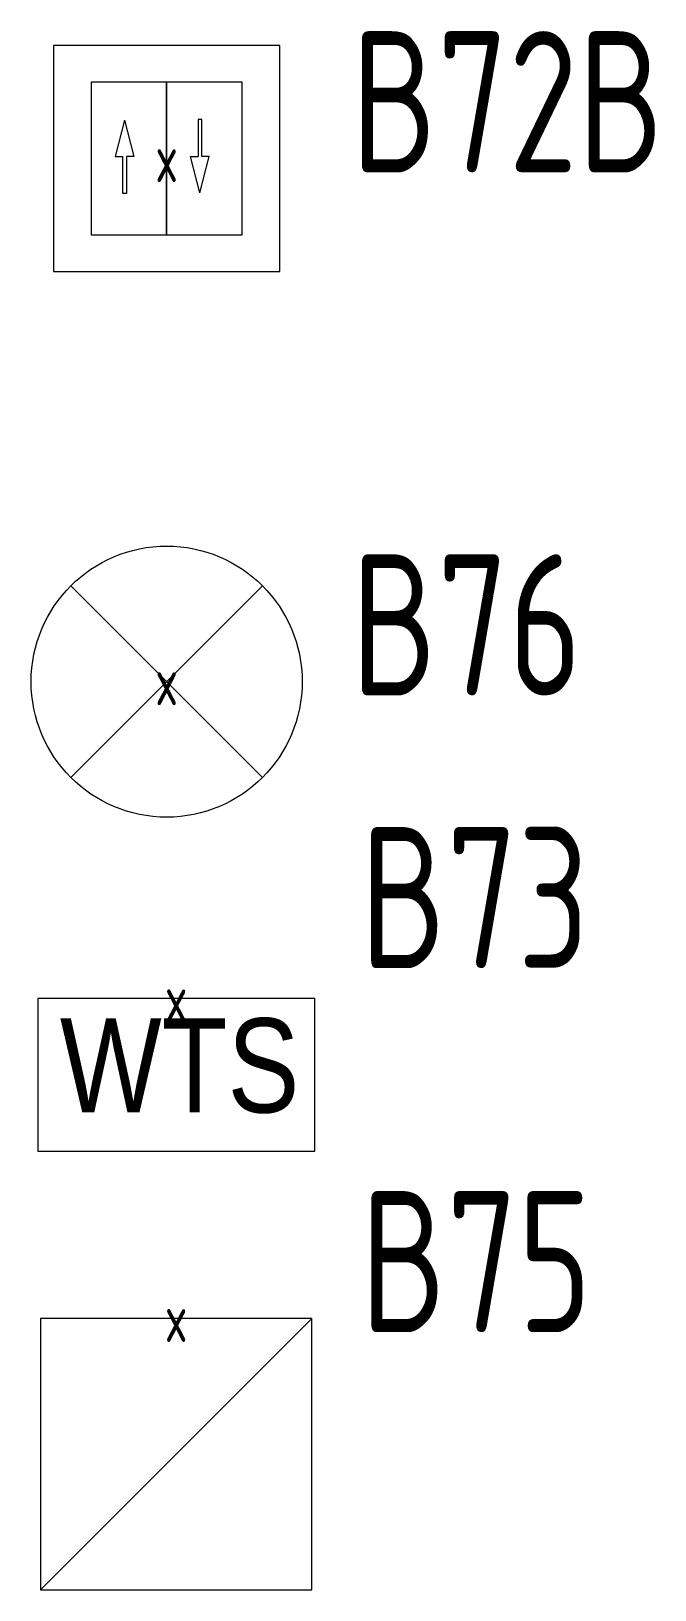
# Model space of a CAD drawing. Header units: metres. Extents: x -162 to 83385, y -62392 to -1971.
# Drawn here: x 8369 to 9032, y -25711 to -24055 of the extents above; entities that cross this region are included whole.
import ezdxf
from ezdxf.enums import TextEntityAlignment as Align

# ---------------------------------------------------------------- set-up
doc = ezdxf.new("R2010")
doc.units = ezdxf.units.M
doc.header["$LTSCALE"] = 0.5
for name, color, linetype, lineweight in [('ELIN_Attribut_01_Produkt_ID', 7, 'Continuous', 0), ('ELIN_Attribut_02_Stromkreis', 7, 'Continuous', 0), ('ELIN_Attribut_03_Verteilerbereich', 7, 'Continuous', 0), ('ELIN_Attribut_04_Montagehoehe', 7, 'Continuous', 0), ('ELIN_Attribut_05_Montageart', 7, 'Continuous', 0), ('ELIN_Attribut_06_Tuernummer', 7, 'Continuous', 0), ('ELIN_Attribut_07_Bemerkung', 7, 'Continuous', 0), ('ELIN_Attribut_08_Adresse', 7, 'Continuous', 0), ('ELIN_Attribut_10_AKZ1', 7, 'Continuous', 0), ('ELIN_Attribut_11_AKZ2', 7, 'Continuous', 0), ('ELIN_Attribut_12_Sonstiges1', 7, 'Continuous', 0), ('ELIN_Attribut_13_Sonstiges2', 7, 'Continuous', 0), ('ELIN_Attribut_14_Bauteil', 7, 'Continuous', 0), ('ELIN_Attribut_15_Ebene', 7, 'Continuous', 0), ('ELIN_Attribut_16_Raumnummer', 7, 'Continuous', 0), ('ELIN_Attribut_17_Raumname', 7, 'Continuous', 0), ('ELIN_Attribut_18_Montageabschnitt', 7, 'Continuous', 0), ('ELIN_Attribut_Basispunkt', 2, 'Continuous', 0), ('ELIN_Attribute_GEMOS', 11, 'Continuous', 0), ('ELIN_RWA_DE_Brandmelder', 30, 'Continuous', 0), ('ELIN_RWA_DE_WTS', 30, 'Continuous', 0), ('ELIN_RWA_WA_Lueftungsschalter', 30, 'Continuous', 0)]:
    doc.layers.add(name, color=color, linetype=linetype, lineweight=lineweight)
doc.layers.get('0').off()
doc.styles.add('ARIAL_S', font='ARIALN.TTF')
doc.styles.add('ELIN_Attribute', font='isocp.shx', dxfattribs={"width": 0.8})

# ---------------------------------------------------------------- blocks, each defined once
blk = doc.blocks.new('ELIN_RWA_LUEFTUNGSSCHALTER')
at = {"color": 0}
for p, q in [((120.1, 120.1), (-120.1, 120.1)), ((-120.1, 120.1), (-120.1, -120.1)), ((120.1, -120.1), (120.1, 120.1)), ((-120.1, -120.1), (120.1, -120.1))]:
    blk.add_line(p, q, dxfattribs=at)
blk.add_line((0, 81.5), (0, -81.5))
for points in [[(0, 81.5), (0, -81.5), (-80, -81.5), (-80, 81.5)], [(80, 81.5), (80, -81.5), (0, -81.5), (0, 81.5)]]:
    blk.add_lwpolyline(points, close=True)
for points in [[(-44.7, 40.8), (-54.7, 2.2), (-46.7, 2.2)], [(-44.7, 40.8), (-34.8, 2.2), (-42.7, 2.2)], [(35.3, 41.5), (33.3, 41.5), (33.3, 2.2)], [(37.3, 2.2), (37.3, 41.5), (35.3, 41.5)], [(-44.7, -37), (-46.7, -37), (-46.7, 2.2)], [(-42.7, 2.2), (-42.7, -37), (-44.7, -37)], [(35.3, -36.3), (25.3, 2.2), (33.3, 2.2)], [(35.3, -36.3), (45.2, 2.2), (37.3, 2.2)]]:
    blk.add_lwpolyline(points)
at = {"layer": 'ELIN_Attribut_01_Produkt_ID', "style": 'ELIN_Attribute', "width": 0.8, "flags": 8}
blk.add_attdef('01_PRODUKT_ID', (195.8, -14.6, 0), '', height=150, dxfattribs=at)
at = {"layer": 'ELIN_Attribut_02_Stromkreis', "style": 'ELIN_Attribute', "width": 0.8, "flags": 8}
blk.add_attdef('02_STROMKREIS', (195.8, 185.4, 0), '', height=150, dxfattribs=at)
at = {"layer": 'ELIN_Attribut_03_Verteilerbereich', "style": 'ELIN_Attribute', "width": 0.8, "flags": 8}
blk.add_attdef('03_VERTEILERBEREICH', (195.8, -404.4, 0), '', height=125, dxfattribs=at)
at = {"layer": 'ELIN_Attribut_04_Montagehoehe', "style": 'ELIN_Attribute', "width": 0.8, "flags": 8}
blk.add_attdef('04_MONTAGEHOEHE', text='', height=125, dxfattribs=at).set_placement((-209.7, -14.6, 0), align=Align.RIGHT)
at = {"layer": 'ELIN_Attribut_05_Montageart', "style": 'ELIN_Attribute', "width": 0.8, "flags": 8}
blk.add_attdef('05_MONTAGEART', (195.8, -204.4, 0), '', height=125, dxfattribs=at)
at = {"layer": 'ELIN_Attribut_06_Tuernummer', "style": 'ELIN_Attribute', "width": 0.8, "flags": 8}
blk.add_attdef('06_TUERNUMMER', text='', height=125, dxfattribs=at).set_placement((-209.7, -214.6, 0), align=Align.RIGHT)
at = {"layer": 'ELIN_Attribut_07_Bemerkung', "style": 'ELIN_Attribute', "width": 0.8, "flags": 8}
blk.add_attdef('07_BEMERKUNG', (198.4, -844.5, 0), '', height=125, dxfattribs=at)
at = {"layer": 'ELIN_Attribut_08_Adresse', "style": 'ELIN_Attribute', "width": 0.8, "flags": 8}
blk.add_attdef('08_ADRESSE', (198.4, -1100.6, 0), '', height=125, dxfattribs=at)
at = {"layer": 'ELIN_Attribut_10_AKZ1', "style": 'ELIN_Attribute', "width": 0.8, "flags": 8}
blk.add_attdef('10_AKZ1', (195.8, -1466.6, 0), '', height=125, dxfattribs=at)
at = {"layer": 'ELIN_Attribut_11_AKZ2', "style": 'ELIN_Attribute', "width": 0.8, "flags": 8}
blk.add_attdef('11_AKZ2', (195.8, -1622.9, 0), '', height=125, dxfattribs=at)
at = {"layer": 'ELIN_Attribut_12_Sonstiges1', "style": 'ELIN_Attribute', "width": 0.8, "flags": 8}
blk.add_attdef('12_SONSTIGES1', (198.4, -2000.7, 0), '', height=125, dxfattribs=at)
at = {"layer": 'ELIN_Attribut_13_Sonstiges2', "style": 'ELIN_Attribute', "width": 0.8, "flags": 8}
blk.add_attdef('13_SONSTIGES2', (198.4, -2151.6, 0), '', height=125, dxfattribs=at)
at = {"layer": 'ELIN_Attribut_14_Bauteil', "style": 'ELIN_Attribute', "width": 0.8, "flags": 8}
blk.add_attdef('14_BAUTEIL', (198.4, -2971.1, 0), '', height=125, dxfattribs=at)
at = {"layer": 'ELIN_Attribut_15_Ebene', "style": 'ELIN_Attribute', "width": 0.8, "flags": 8}
blk.add_attdef('15_EBENE', (198.4, -3118.3, 0), '', height=125, dxfattribs=at)
at = {"layer": 'ELIN_Attribut_16_Raumnummer', "style": 'ELIN_Attribute', "width": 0.8, "flags": 8}
blk.add_attdef('16_RAUMNUMMER', (198.4, -3312.6, 0), '', height=125, dxfattribs=at)
at = {"layer": 'ELIN_Attribut_17_Raumname', "style": 'ELIN_Attribute', "width": 0.8, "flags": 8}
blk.add_attdef('17_RAUMNAME', (198.4, -3469.1, 0), '', height=125, dxfattribs=at)
at = {"layer": 'ELIN_Attribut_18_Montageabschnitt', "style": 'ELIN_Attribute', "width": 0.8, "flags": 8}
blk.add_attdef('18_MONTAGEABSCHNITT', (198.4, -3670.1, 0), '', height=125, dxfattribs=at)
at = {"layer": 'ELIN_Attribut_Basispunkt', "style": 'ELIN_Attribute', "width": 0.8, "flags": 8}
blk.add_attdef('Basispunkt', text='', height=50, dxfattribs=at).set_placement((0, 0), align=Align.MIDDLE)
at = {"layer": 'ELIN_Attribute_GEMOS', "style": 'ELIN_Attribute', "width": 0.6, "flags": 8}
for tag, p in [('G01_PRO02ID', (1620.5, 183.6)), ('G02_BEZEICHNUNG', (1620.5, -14.6, 0)), ('G03_DESCRIPTION', (1620.5, -204.4, 0)), ('G04_GEMOS-SYMBOL', (1623.8, -404.4, 0)), ('G05_GEMOS-TYP', (1623.8, -604.4, 0)), ('G06_ORTSKENNUNG', (1620.5, -804.4, 0)), ('G07_FREI1', (1620.5, -1004.4, 0)), ('G08_FREI2', (1620.5, -1204.4, 0))]:
    blk.add_attdef(tag, p, '', height=125, dxfattribs=at)
at = {"layer": 'ELIN_Attribute_GEMOS', "style": 'ELIN_Attribute', "width": 0.6}
blk.add_attdef('G08_FREI1', (1620.5, -1004.4, 0), '', height=125, dxfattribs=at)
blk = doc.blocks.new('ELIN_RWA_OPTISCHER_RAUCHMELDER')
at = {"color": 0}
for p, q in [((-101.8, 101.8), (101.8, -101.8)), ((-101.8, -101.8), (101.8, 101.8))]:
    blk.add_line(p, q, dxfattribs=at)
blk.add_circle((0, 0), 144, dxfattribs=at)
at = {"layer": 'ELIN_Attribut_01_Produkt_ID', "style": 'ELIN_Attribute', "width": 0.8, "flags": 8}
blk.add_attdef('01_PRODUKT_ID', (195.8, -14.6, 0), '', height=150, dxfattribs=at)
at = {"layer": 'ELIN_Attribut_02_Stromkreis', "style": 'ELIN_Attribute', "width": 0.8, "flags": 8}
blk.add_attdef('02_STROMKREIS', (195.8, 185.4, 0), '', height=150, dxfattribs=at)
at = {"layer": 'ELIN_Attribut_03_Verteilerbereich', "style": 'ELIN_Attribute', "width": 0.8, "flags": 8}
blk.add_attdef('03_VERTEILERBEREICH', (195.8, -404.4, 0), '', height=125, dxfattribs=at)
at = {"layer": 'ELIN_Attribut_04_Montagehoehe', "style": 'ELIN_Attribute', "width": 0.8, "flags": 8}
blk.add_attdef('04_MONTAGEHOEHE', text='', height=125, dxfattribs=at).set_placement((-209.7, -14.6, 0), align=Align.RIGHT)
at = {"layer": 'ELIN_Attribut_05_Montageart', "style": 'ELIN_Attribute', "width": 0.8, "flags": 8}
blk.add_attdef('05_MONTAGEART', (195.8, -204.4, 0), '', height=125, dxfattribs=at)
at = {"layer": 'ELIN_Attribut_06_Tuernummer', "style": 'ELIN_Attribute', "width": 0.8, "flags": 8}
blk.add_attdef('06_TUERNUMMER', text='', height=125, dxfattribs=at).set_placement((-209.7, -214.6, 0), align=Align.RIGHT)
at = {"layer": 'ELIN_Attribut_07_Bemerkung', "style": 'ELIN_Attribute', "width": 0.8, "flags": 8}
blk.add_attdef('07_BEMERKUNG', (198.4, -844.5, 0), '', height=125, dxfattribs=at)
at = {"layer": 'ELIN_Attribut_08_Adresse', "style": 'ELIN_Attribute', "width": 0.8, "flags": 8}
blk.add_attdef('08_ADRESSE', (198.4, -1100.6, 0), '', height=125, dxfattribs=at)
at = {"layer": 'ELIN_Attribut_10_AKZ1', "style": 'ELIN_Attribute', "width": 0.8, "flags": 8}
blk.add_attdef('10_AKZ1', (195.8, -1466.6, 0), '', height=125, dxfattribs=at)
at = {"layer": 'ELIN_Attribut_11_AKZ2', "style": 'ELIN_Attribute', "width": 0.8, "flags": 8}
blk.add_attdef('11_AKZ2', (195.8, -1622.9, 0), '', height=125, dxfattribs=at)
at = {"layer": 'ELIN_Attribut_12_Sonstiges1', "style": 'ELIN_Attribute', "width": 0.8, "flags": 8}
blk.add_attdef('12_SONSTIGES1', (198.4, -2000.7, 0), '', height=125, dxfattribs=at)
at = {"layer": 'ELIN_Attribut_13_Sonstiges2', "style": 'ELIN_Attribute', "width": 0.8, "flags": 8}
blk.add_attdef('13_SONSTIGES2', (198.4, -2151.6, 0), '', height=125, dxfattribs=at)
at = {"layer": 'ELIN_Attribut_14_Bauteil', "style": 'ELIN_Attribute', "width": 0.8, "flags": 8}
blk.add_attdef('14_BAUTEIL', (198.4, -2971.1, 0), '', height=125, dxfattribs=at)
at = {"layer": 'ELIN_Attribut_15_Ebene', "style": 'ELIN_Attribute', "width": 0.8, "flags": 8}
blk.add_attdef('15_EBENE', (198.4, -3118.3, 0), '', height=125, dxfattribs=at)
at = {"layer": 'ELIN_Attribut_16_Raumnummer', "style": 'ELIN_Attribute', "width": 0.8, "flags": 8}
blk.add_attdef('16_RAUMNUMMER', (198.4, -3312.6, 0), '', height=125, dxfattribs=at)
at = {"layer": 'ELIN_Attribut_17_Raumname', "style": 'ELIN_Attribute', "width": 0.8, "flags": 8}
blk.add_attdef('17_RAUMNAME', (198.4, -3469.1, 0), '', height=125, dxfattribs=at)
at = {"layer": 'ELIN_Attribut_18_Montageabschnitt', "style": 'ELIN_Attribute', "width": 0.8, "flags": 8}
blk.add_attdef('18_MONTAGEABSCHNITT', (198.4, -3670.1, 0), '', height=125, dxfattribs=at)
at = {"layer": 'ELIN_Attribut_Basispunkt', "style": 'ELIN_Attribute', "width": 0.8, "flags": 8}
blk.add_attdef('Basispunkt', text='', height=50, dxfattribs=at).set_placement((0, 0), align=Align.MIDDLE)
at = {"layer": 'ELIN_Attribute_GEMOS', "style": 'ELIN_Attribute', "width": 0.6, "flags": 8}
for tag, p in [('G01_PRO02ID', (1620.5, 183.6)), ('G02_BEZEICHNUNG', (1620.5, -14.6, 0)), ('G03_DESCRIPTION', (1620.5, -204.4, 0)), ('G04_GEMOS-SYMBOL', (1623.8, -404.4, 0)), ('G05_GEMOS-TYP', (1623.8, -604.4, 0)), ('G06_ORTSKENNUNG', (1620.5, -804.4, 0)), ('G07_FREI1', (1620.5, -1004.4, 0)), ('G08_FREI2', (1620.5, -1204.4, 0))]:
    blk.add_attdef(tag, p, '', height=125, dxfattribs=at)
at = {"layer": 'ELIN_Attribute_GEMOS', "style": 'ELIN_Attribute', "width": 0.6}
blk.add_attdef('G08_FREI1', (1620.5, -1004.4, 0), '', height=125, dxfattribs=at)
blk = doc.blocks.new('ELIN_RWA_WETTERSTATION')
blk.add_lwpolyline([(-180.5, -47), (-180.5, -208.9), (113.8, -208.9), (113.8, -47)], close=True)
at = {"lineweight": 0, "style": 'ARIAL_S'}
blk.add_text('WTS', height=100, dxfattribs=at).set_placement((-156.9, -167.9))
at = {"layer": 'ELIN_Attribut_01_Produkt_ID', "style": 'ELIN_Attribute', "width": 0.8, "flags": 8}
blk.add_attdef('01_PRODUKT_ID', (195.8, -14.6, 0), '', height=150, dxfattribs=at)
at = {"layer": 'ELIN_Attribut_02_Stromkreis', "style": 'ELIN_Attribute', "width": 0.8, "flags": 8}
blk.add_attdef('02_STROMKREIS', (195.8, 185.4, 0), '', height=150, dxfattribs=at)
at = {"layer": 'ELIN_Attribut_03_Verteilerbereich', "style": 'ELIN_Attribute', "width": 0.8, "flags": 8}
blk.add_attdef('03_VERTEILERBEREICH', (195.8, -404.4, 0), '', height=125, dxfattribs=at)
at = {"layer": 'ELIN_Attribut_04_Montagehoehe', "style": 'ELIN_Attribute', "width": 0.8, "flags": 8}
blk.add_attdef('04_MONTAGEHOEHE', text='', height=125, dxfattribs=at).set_placement((-209.7, -14.6, 0), align=Align.RIGHT)
at = {"layer": 'ELIN_Attribut_05_Montageart', "style": 'ELIN_Attribute', "width": 0.8, "flags": 8}
blk.add_attdef('05_MONTAGEART', (195.8, -204.4, 0), '', height=125, dxfattribs=at)
at = {"layer": 'ELIN_Attribut_06_Tuernummer', "style": 'ELIN_Attribute', "width": 0.8, "flags": 8}
blk.add_attdef('06_TUERNUMMER', text='', height=125, dxfattribs=at).set_placement((-209.7, -214.6, 0), align=Align.RIGHT)
at = {"layer": 'ELIN_Attribut_07_Bemerkung', "style": 'ELIN_Attribute', "width": 0.8, "flags": 8}
blk.add_attdef('07_BEMERKUNG', (198.4, -844.5, 0), '', height=125, dxfattribs=at)
at = {"layer": 'ELIN_Attribut_08_Adresse', "style": 'ELIN_Attribute', "width": 0.8, "flags": 8}
blk.add_attdef('08_ADRESSE', (198.4, -1100.6, 0), '', height=125, dxfattribs=at)
at = {"layer": 'ELIN_Attribut_10_AKZ1', "style": 'ELIN_Attribute', "width": 0.8, "flags": 8}
blk.add_attdef('10_AKZ1', (195.8, -1466.6, 0), '', height=125, dxfattribs=at)
at = {"layer": 'ELIN_Attribut_11_AKZ2', "style": 'ELIN_Attribute', "width": 0.8, "flags": 8}
blk.add_attdef('11_AKZ2', (195.8, -1622.9, 0), '', height=125, dxfattribs=at)
at = {"layer": 'ELIN_Attribut_12_Sonstiges1', "style": 'ELIN_Attribute', "width": 0.8, "flags": 8}
blk.add_attdef('12_SONSTIGES1', (198.4, -2000.7, 0), '', height=125, dxfattribs=at)
at = {"layer": 'ELIN_Attribut_13_Sonstiges2', "style": 'ELIN_Attribute', "width": 0.8, "flags": 8}
blk.add_attdef('13_SONSTIGES2', (198.4, -2151.6, 0), '', height=125, dxfattribs=at)
at = {"layer": 'ELIN_Attribut_14_Bauteil', "style": 'ELIN_Attribute', "width": 0.8, "flags": 8}
blk.add_attdef('14_BAUTEIL', (198.4, -2971.1, 0), '', height=125, dxfattribs=at)
at = {"layer": 'ELIN_Attribut_15_Ebene', "style": 'ELIN_Attribute', "width": 0.8, "flags": 8}
blk.add_attdef('15_EBENE', (198.4, -3118.3, 0), '', height=125, dxfattribs=at)
at = {"layer": 'ELIN_Attribut_16_Raumnummer', "style": 'ELIN_Attribute', "width": 0.8, "flags": 8}
blk.add_attdef('16_RAUMNUMMER', (198.4, -3312.6, 0), '', height=125, dxfattribs=at)
at = {"layer": 'ELIN_Attribut_17_Raumname', "style": 'ELIN_Attribute', "width": 0.8, "flags": 8}
blk.add_attdef('17_RAUMNAME', (198.4, -3469.1, 0), '', height=125, dxfattribs=at)
at = {"layer": 'ELIN_Attribut_18_Montageabschnitt', "style": 'ELIN_Attribute', "width": 0.8, "flags": 8}
blk.add_attdef('18_MONTAGEABSCHNITT', (198.4, -3670.1, 0), '', height=125, dxfattribs=at)
at = {"layer": 'ELIN_Attribut_Basispunkt', "style": 'ELIN_Attribute', "width": 0.8, "flags": 8}
blk.add_attdef('Basispunkt', text='', height=50, dxfattribs=at).set_placement((0, 0), align=Align.MIDDLE)
at = {"layer": 'ELIN_Attribute_GEMOS', "style": 'ELIN_Attribute', "width": 0.6, "flags": 8}
for tag, p in [('G01_PRO02ID', (1620.5, 183.6)), ('G02_BEZEICHNUNG', (1620.5, -14.6, 0)), ('G03_DESCRIPTION', (1620.5, -204.4, 0)), ('G04_GEMOS-SYMBOL', (1623.8, -404.4, 0)), ('G05_GEMOS-TYP', (1623.8, -604.4, 0)), ('G06_ORTSKENNUNG', (1620.5, -804.4, 0)), ('G07_FREI1', (1620.5, -1004.4, 0)), ('G08_FREI2', (1620.5, -1204.4, 0))]:
    blk.add_attdef(tag, p, '', height=125, dxfattribs=at)
at = {"layer": 'ELIN_Attribute_GEMOS', "style": 'ELIN_Attribute', "width": 0.6}
blk.add_attdef('G08_FREI1', (1620.5, -1004.4, 0), '', height=125, dxfattribs=at)
blk = doc.blocks.new('ELIN_RWA_AZD')
for p, q in [((-144.2, -288.4), (144.2, 0)), ((144.2, 0), (-144.2, 0)), ((-144.2, 0), (-144.2, -288.4)), ((144.2, -288.4), (144.2, 0)), ((-144.2, -288.4), (144.2, -288.4))]:
    blk.add_line(p, q)
at = {"layer": 'ELIN_Attribut_01_Produkt_ID', "style": 'ELIN_Attribute', "width": 0.8}
blk.add_attdef('01_PRODUKT_ID', (195.8, -14.6, 0), '', height=150, dxfattribs=at)
at = {"layer": 'ELIN_Attribut_02_Stromkreis', "style": 'ELIN_Attribute', "width": 0.8}
blk.add_attdef('02_STROMKREIS', (195.8, 185.4, 0), '', height=150, dxfattribs=at)
at = {"layer": 'ELIN_Attribut_03_Verteilerbereich', "style": 'ELIN_Attribute', "width": 0.8}
blk.add_attdef('03_VERTEILERBEREICH', (195.8, -404.4, 0), '', height=125, dxfattribs=at)
at = {"layer": 'ELIN_Attribut_04_Montagehoehe', "style": 'ELIN_Attribute', "width": 0.8}
blk.add_attdef('04_MONTAGEHOEHE', text='', height=125, dxfattribs=at).set_placement((0, 0, 0), align=Align.RIGHT)
at = {"layer": 'ELIN_Attribut_05_Montageart', "style": 'ELIN_Attribute', "width": 0.8}
blk.add_attdef('05_MONTAGEART', (195.8, -204.4, 0), '', height=125, dxfattribs=at)
at = {"layer": 'ELIN_Attribut_06_Tuernummer', "style": 'ELIN_Attribute', "width": 0.8}
blk.add_attdef('06_TUERNUMMER', text='', height=125, dxfattribs=at).set_placement((0, 0, 0), align=Align.RIGHT)
at = {"layer": 'ELIN_Attribut_07_Bemerkung', "style": 'ELIN_Attribute', "width": 0.8}
blk.add_attdef('07_BEMERKUNG', (198.4, -844.5, 0), '', height=125, dxfattribs=at)
at = {"layer": 'ELIN_Attribut_08_Adresse', "style": 'ELIN_Attribute', "width": 0.8}
blk.add_attdef('08_ADRESSE', (198.4, -1100.6, 0), '', height=125, dxfattribs=at)
at = {"layer": 'ELIN_Attribut_10_AKZ1', "style": 'ELIN_Attribute', "width": 0.8}
blk.add_attdef('10_AKZ1', (195.8, -1466.6, 0), '', height=125, dxfattribs=at)
at = {"layer": 'ELIN_Attribut_11_AKZ2', "style": 'ELIN_Attribute', "width": 0.8}
blk.add_attdef('11_AKZ2', (195.8, -1622.9, 0), '', height=125, dxfattribs=at)
at = {"layer": 'ELIN_Attribut_12_Sonstiges1', "style": 'ELIN_Attribute', "width": 0.8}
blk.add_attdef('12_SONSTIGES1', (198.4, -2000.7, 0), '', height=125, dxfattribs=at)
at = {"layer": 'ELIN_Attribut_13_Sonstiges2', "style": 'ELIN_Attribute', "width": 0.8}
blk.add_attdef('13_SONSTIGES2', (198.4, -2151.6, 0), '', height=125, dxfattribs=at)
at = {"layer": 'ELIN_Attribut_14_Bauteil', "style": 'ELIN_Attribute', "width": 0.8}
blk.add_attdef('14_BAUTEIL', (198.4, -2971.1, 0), '', height=125, dxfattribs=at)
at = {"layer": 'ELIN_Attribut_15_Ebene', "style": 'ELIN_Attribute', "width": 0.8}
blk.add_attdef('15_EBENE', (198.4, -3118.3, 0), '', height=125, dxfattribs=at)
at = {"layer": 'ELIN_Attribut_16_Raumnummer', "style": 'ELIN_Attribute', "width": 0.8}
blk.add_attdef('16_RAUMNUMMER', (198.4, -3312.6, 0), '', height=125, dxfattribs=at)
at = {"layer": 'ELIN_Attribut_17_Raumname', "style": 'ELIN_Attribute', "width": 0.8}
blk.add_attdef('17_RAUMNAME', (198.4, -3469.1, 0), '', height=125, dxfattribs=at)
at = {"layer": 'ELIN_Attribut_18_Montageabschnitt', "style": 'ELIN_Attribute', "width": 0.8}
blk.add_attdef('18_MONTAGEABSCHNITT', (198.4, -3670.1, 0), '', height=125, dxfattribs=at)
at = {"layer": 'ELIN_Attribut_Basispunkt', "style": 'ELIN_Attribute', "width": 0.8}
blk.add_attdef('Basispunkt', text='', height=50, dxfattribs=at).set_placement((0, 0), align=Align.MIDDLE)
at = {"layer": 'ELIN_Attribute_GEMOS', "style": 'ELIN_Attribute', "width": 0.6}
for tag, p in [('G01_PRO02ID', (1620.5, 183.6)), ('G02_BEZEICHNUNG', (1620.5, -14.6, 0)), ('G03_DESCRIPTION', (1620.5, -204.4, 0)), ('G04_GEMOS-SYMBOL', (1623.8, -404.4, 0)), ('G05_GEMOS-TYP', (1623.8, -604.4, 0)), ('G06_ORTSKENNUNG', (1620.5, -804.4, 0)), ('G07_FREI1', (1620.5, -1004.4, 0)), ('G08_FREI1', (1620.5, -1004.4, 0)), ('G08_FREI2', (1620.5, -1204.4, 0))]:
    blk.add_attdef(tag, p, '', height=125, dxfattribs=at)

msp = doc.modelspace()

# ---------------------------------------------------------------- block references
at = {"layer": 'ELIN_RWA_DE_Brandmelder', "lineweight": 0}
ref = msp.add_blockref('ELIN_RWA_OPTISCHER_RAUCHMELDER', (8513.1, -24745.7), dxfattribs=at)
ref.add_attrib('01_PRODUKT_ID', 'B76', (8708.9, -24760.3, 0), dxfattribs={"layer": 'ELIN_Attribut_01_Produkt_ID', "height": 150, "style": 'ELIN_Attribute', "width": 0.8, "flags": 8})
ref.add_attrib('Basispunkt', 'x', dxfattribs={"layer": 'ELIN_Attribut_Basispunkt', "height": 50, "style": 'ELIN_Attribute', "width": 0.8}).set_placement((8513.1, -24745.7), align=Align.MIDDLE)
at = {"layer": 'ELIN_RWA_DE_WTS', "lineweight": 0}
ref = msp.add_blockref('ELIN_RWA_WETTERSTATION', (8556.6, -25035.5), dxfattribs=at)
ref.add_attrib('01_PRODUKT_ID', 'B73', (8718.7, -25050.1, 0), dxfattribs={"layer": 'ELIN_Attribut_01_Produkt_ID', "height": 150, "style": 'ELIN_Attribute', "width": 0.8, "flags": 8})
ref.add_attrib('Basispunkt', 'x', dxfattribs={"layer": 'ELIN_Attribut_Basispunkt', "height": 50, "style": 'ELIN_Attribute', "width": 0.8}).set_placement((8523.2, -25082.6), align=Align.MIDDLE)
ref = msp.add_blockref('ELIN_RWA_AZD', (8523.2, -25422.2), dxfattribs=at)
ref.add_attrib('01_PRODUKT_ID', 'B75', (8718.9, -25436.8, 0), dxfattribs={"layer": 'ELIN_Attribut_01_Produkt_ID', "height": 150, "style": 'ELIN_Attribute', "width": 0.8})
ref.add_attrib('Basispunkt', 'x', dxfattribs={"layer": 'ELIN_Attribut_Basispunkt', "height": 50, "style": 'ELIN_Attribute', "width": 0.8}).set_placement((8523.2, -25422.2), align=Align.MIDDLE)
at = {"layer": 'ELIN_RWA_WA_Lueftungsschalter', "lineweight": 0}
ref = msp.add_blockref('ELIN_RWA_LUEFTUNGSSCHALTER', (8513.1, -24190), dxfattribs=at)
ref.add_attrib('01_PRODUKT_ID', 'B72B', (8708.9, -24204.6, 0), dxfattribs={"layer": 'ELIN_Attribut_01_Produkt_ID', "height": 150, "style": 'ELIN_Attribute', "width": 0.8, "flags": 8})
ref.add_attrib('Basispunkt', 'x', dxfattribs={"layer": 'ELIN_Attribut_Basispunkt', "height": 50, "style": 'ELIN_Attribute', "width": 0.8}).set_placement((8513.1, -24190), align=Align.MIDDLE)

doc.saveas('drawing.dxf')
